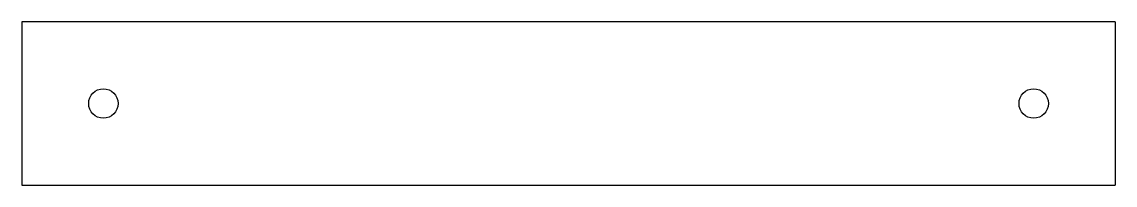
# Model space of a CAD drawing. Header units: millimetres. Extents: x 1509 to 1844, y -25 to 25.
import ezdxf

# ---------------------------------------------------------------- set-up
doc = ezdxf.new("R2010")
doc.units = ezdxf.units.MM

msp = doc.modelspace()

# ---------------------------------------------------------------- linework, layer by layer
at = {"color": 7, "linetype": 'Continuous', "lineweight": 25}
for p, q in [((1844.36, 25), (1508.91, 25)), ((1508.91, 25), (1508.91, -25)), ((1844.36, 25), (1844.36, -25)), ((1508.91, -25), (1844.36, -25))]:
    msp.add_line(p, q, dxfattribs=at)
for centre in [(1533.91, 0), (1819.36, 0)]:
    msp.add_circle(centre, 4.5, dxfattribs=at)

doc.saveas('drawing.dxf')
